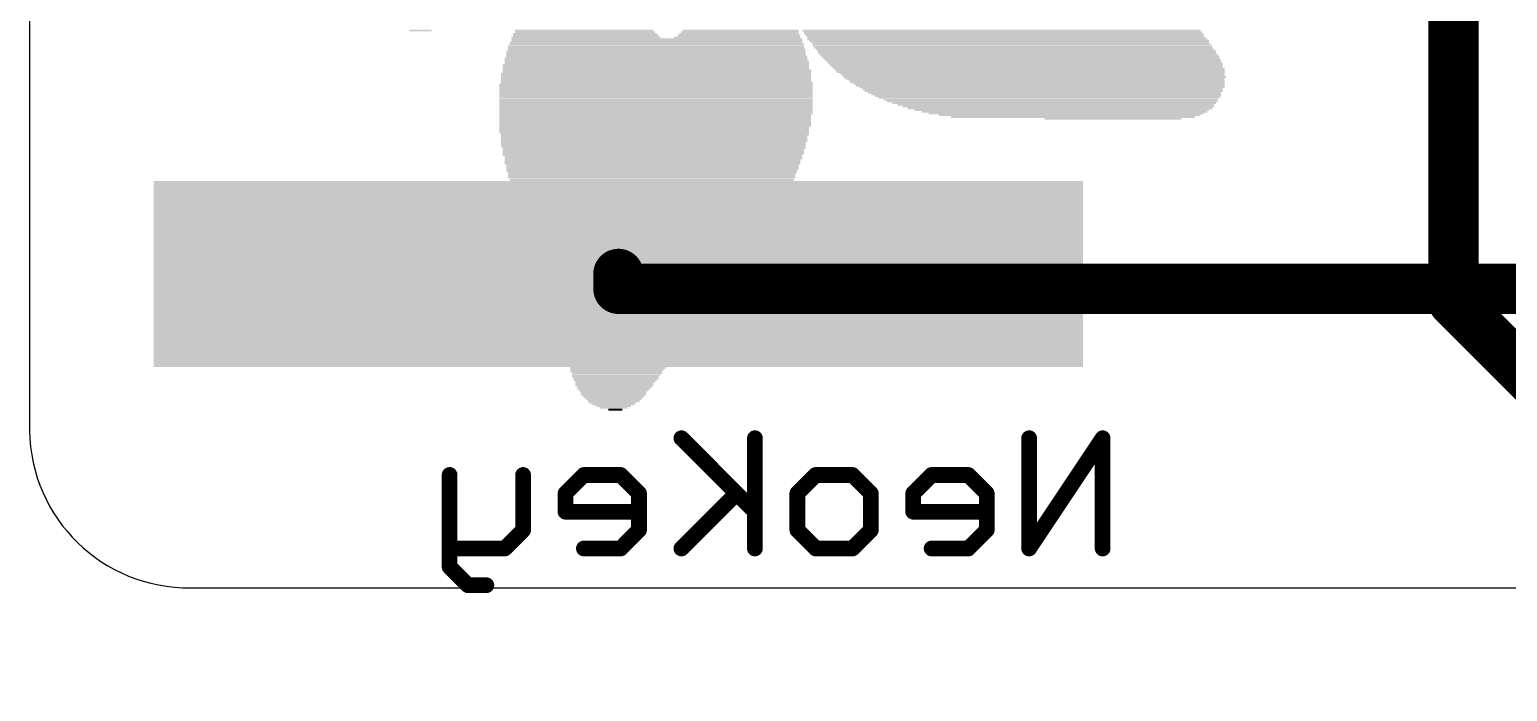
# Model space of a CAD drawing. Extents: x 0 to 31.8, y -8.4 to 8.4.
# Drawn here: x 0 to 11.93, y -6.87 to -1.53 of the extents above; entities that cross this region are included whole.
import ezdxf

# ---------------------------------------------------------------- set-up
doc = ezdxf.new("R2010")
doc.units = 0
for name, color, linetype in [('1', 12, 'CONTINUOUS'), ('16', 5, 'CONTINUOUS'), ('20', 53, 'CONTINUOUS'), ('21', 40, 'CONTINUOUS'), ('22', 6, 'CONTINUOUS')]:
    doc.layers.add(name, color=color, linetype=linetype)

# ---------------------------------------------------------------- blocks, each defined once
blk = doc.blocks.new('RECT')
blk.add_solid([(-0.5, -0.5), (0.5, -0.5), (-0.5, 0.5), (0.5, 0.5)])

msp = doc.modelspace()

# ---------------------------------------------------------------- linework, layer by layer
at = {"layer": '1', "const_width": 0.4064}
for points in [[(11.4935, 3.3655), (11.4935, -3.7252)], [(14.4333, -6.665), (11.4935, -3.7252)]]:
    msp.add_lwpolyline(points, dxfattribs=at)
at = {"layer": '1', "const_width": 0.2032}
for points in [[(11.5653, -3.6534, 1), (11.4217, -3.7971)], [(11.3919, -3.7252, 1), (11.5951, -3.7252)]]:
    msp.add_lwpolyline(points, format="xyb", dxfattribs=at)
at = {"layer": '16', "const_width": 0.4064}
for points in [[(4.753, -3.5), (4.753, -3.6195)], [(4.753, -3.6195), (13.2715, -3.6195)]]:
    msp.add_lwpolyline(points, dxfattribs=at)
at = {"layer": '16', "const_width": 0.2032}
for points in [[(4.8546, -3.5, 1), (4.6514, -3.5)], [(4.753, -3.5179, 1), (4.753, -3.7211)], [(4.6514, -3.6195, 1), (4.8546, -3.6195)]]:
    msp.add_lwpolyline(points, format="xyb", dxfattribs=at)
at = {"layer": '20'}
for p, q in [((0, 4.7625), (0, -4.7625)), ((1.3, -6.0325), (12.7, -6.0325))]:
    msp.add_line(p, q, dxfattribs=at)
msp.add_arc((1.285, -4.7475), 1.2851, 180.6688, 270.6688, dxfattribs=at)
at = {"layer": '22', "const_width": 0.127}
for points in [[(5.8546, -5.4184), (5.2614, -4.8252)], [(5.8546, -4.8252), (5.8546, -5.715)], [(8.6611, -4.8252), (8.0679, -5.715)], [(8.0679, -5.715), (8.0679, -4.8252)], [(8.6611, -5.715), (8.6611, -4.8252)], [(3.3904, -5.1218), (3.3904, -5.8633)], [(3.9835, -5.1218), (3.9835, -5.5667)], [(4.4742, -5.1218), (4.3259, -5.2701)], [(4.7708, -5.1218), (4.4742, -5.1218)], [(4.919, -5.2701), (4.7708, -5.1218)], [(6.1969, -5.2701), (6.3452, -5.1218)], [(6.3452, -5.1218), (6.6418, -5.1218)], [(6.6418, -5.1218), (6.7901, -5.2701)], [(7.2807, -5.1218), (7.1324, -5.2701)], [(7.5773, -5.1218), (7.2807, -5.1218)], [(7.7256, -5.2701), (7.5773, -5.1218)], [(4.3259, -5.2701), (4.3259, -5.4184)], [(4.919, -5.5667), (4.919, -5.2701)], [(5.7063, -5.2701), (5.2614, -5.715)], [(6.1969, -5.5667), (6.1969, -5.2701)], [(6.7901, -5.2701), (6.7901, -5.5667)], [(7.1324, -5.2701), (7.1324, -5.4184)], [(7.7256, -5.5667), (7.7256, -5.2701)], [(4.3259, -5.4184), (4.919, -5.4184)], [(7.1324, -5.4184), (7.7256, -5.4184)], [(3.9835, -5.5667), (3.8352, -5.715)], [(4.7708, -5.715), (4.919, -5.5667)], [(6.3452, -5.715), (6.1969, -5.5667)], [(6.7901, -5.5667), (6.6418, -5.715)], [(7.5773, -5.715), (7.7256, -5.5667)], [(3.8352, -5.715), (3.3904, -5.715)], [(4.4742, -5.715), (4.7708, -5.715)], [(6.6418, -5.715), (6.3452, -5.715)], [(7.2807, -5.715), (7.5773, -5.715)], [(3.3904, -5.8633), (3.5386, -6.0116)], [(3.5386, -6.0116), (3.6869, -6.0116)]]:
    msp.add_lwpolyline(points, dxfattribs=at)
at = {"layer": '22', "const_width": 0.0635}
for points in [[(5.2838, -4.8028, 1), (5.2389, -4.8477)], [(5.8863, -4.8252, 1), (5.8228, -4.8252)], [(8.0997, -4.8252, 1), (8.0362, -4.8252)], [(8.6929, -4.8252, 1), (8.6294, -4.8252)], [(8.6875, -4.8429, 1), (8.6347, -4.8076)], [(3.4221, -5.1218, 1), (3.3586, -5.1218)], [(4.0153, -5.1218, 1), (3.9518, -5.1218)], [(4.4742, -5.0901, 1), (4.4742, -5.1536)], [(4.4966, -5.1443, 1), (4.4517, -5.0994)], [(4.7932, -5.0994, 1), (4.7483, -5.1443)], [(4.7708, -5.1536, 1), (4.7708, -5.0901)], [(6.3452, -5.0901, 1), (6.3452, -5.1536)], [(6.3677, -5.1443, 1), (6.3227, -5.0994)], [(6.6642, -5.0994, 1), (6.6193, -5.1443)], [(6.6418, -5.1536, 1), (6.6418, -5.0901)], [(7.2807, -5.0901, 1), (7.2807, -5.1536)], [(7.3032, -5.1443, 1), (7.2583, -5.0994)], [(7.5998, -5.0994, 1), (7.5549, -5.1443)], [(7.5773, -5.1536, 1), (7.5773, -5.0901)], [(4.3576, -5.2701, 1), (4.2941, -5.2701)], [(4.3034, -5.2477, 1), (4.3483, -5.2926)], [(4.9508, -5.2701, 1), (4.8873, -5.2701)], [(4.8966, -5.2926, 1), (4.9415, -5.2477)], [(5.7287, -5.2926, 1), (5.6838, -5.2477)], [(6.2287, -5.2701, 1), (6.1652, -5.2701)], [(6.1745, -5.2477, 1), (6.2194, -5.2926)], [(6.8218, -5.2701, 1), (6.7583, -5.2701)], [(6.7676, -5.2926, 1), (6.8125, -5.2477)], [(7.1642, -5.2701, 1), (7.1007, -5.2701)], [(7.11, -5.2477, 1), (7.1549, -5.2926)], [(7.7573, -5.2701, 1), (7.6938, -5.2701)], [(7.7031, -5.2926, 1), (7.748, -5.2477)], [(4.3259, -5.3867, 1), (4.3259, -5.4502)], [(4.919, -5.4502, 1), (4.919, -5.3867)], [(5.8321, -5.4409, 1), (5.877, -5.396)], [(7.1324, -5.3867, 1), (7.1324, -5.4502)], [(7.7256, -5.4502, 1), (7.7256, -5.3867)], [(4.2941, -5.4184, 1), (4.3576, -5.4184)], [(7.1007, -5.4184, 1), (7.1642, -5.4184)], [(3.9518, -5.5667, 1), (4.0153, -5.5667)], [(4.006, -5.5892, 1), (3.9611, -5.5443)], [(4.8873, -5.5667, 1), (4.9508, -5.5667)], [(4.9415, -5.5892, 1), (4.8966, -5.5443)], [(6.1652, -5.5667, 1), (6.2287, -5.5667)], [(6.2194, -5.5443, 1), (6.1745, -5.5892)], [(6.7583, -5.5667, 1), (6.8218, -5.5667)], [(6.8125, -5.5892, 1), (6.7676, -5.5443)], [(7.6938, -5.5667, 1), (7.7573, -5.5667)], [(7.748, -5.5892, 1), (7.7031, -5.5443)], [(3.3904, -5.6833, 1), (3.3904, -5.7467)], [(3.8128, -5.6925, 1), (3.8577, -5.7375)], [(3.8352, -5.7467, 1), (3.8352, -5.6833)], [(4.4742, -5.6833, 1), (4.4742, -5.7467)], [(4.7483, -5.6925, 1), (4.7932, -5.7375)], [(4.7708, -5.7467, 1), (4.7708, -5.6833)], [(5.2389, -5.6925, 1), (5.2838, -5.7375)], [(5.8228, -5.715, 1), (5.8863, -5.715)], [(6.3452, -5.6833, 1), (6.3452, -5.7467)], [(6.3227, -5.7375, 1), (6.3677, -5.6925)], [(6.6193, -5.6925, 1), (6.6642, -5.7375)], [(6.6418, -5.7467, 1), (6.6418, -5.6833)], [(7.2807, -5.6833, 1), (7.2807, -5.7467)], [(7.5549, -5.6925, 1), (7.5998, -5.7375)], [(7.5773, -5.7467, 1), (7.5773, -5.6833)], [(8.0415, -5.6974, 1), (8.0944, -5.7326)], [(8.0362, -5.715, 1), (8.0997, -5.715)], [(8.6294, -5.715, 1), (8.6929, -5.715)], [(3.3586, -5.8633, 1), (3.4221, -5.8633)], [(3.4128, -5.8408, 1), (3.3679, -5.8857)], [(3.5386, -5.9798, 1), (3.5386, -6.0433)], [(3.5162, -6.034, 1), (3.5611, -5.9891)], [(3.6869, -6.0433, 1), (3.6869, -5.9798)]]:
    msp.add_lwpolyline(points, format="xyb", dxfattribs=at)

# ---------------------------------------------------------------- block references
at = {"layer": '16', "xscale": 7.5, "yscale": 1.5}
msp.add_blockref('RECT', (4.753, -3.5), dxfattribs=at)
at = {"layer": '21', "rotation": 180}
for p, xscale, yscale in [((3.156, -1.5354), 0.1817, 0.014), ((4.4761, -1.5354), 1.1176, 0.014), ((4.4831, -1.5494), 1.1316, 0.014), ((5.7334, -1.5494), 0.95, 0.014), ((5.7404, -1.5354), 0.936, 0.014), ((7.8429, -1.5354), 3.2131, 0.014), ((7.8569, -1.5494), 3.2131, 0.014), ((5.0559, -1.6612), 2.3889, 0.0139), ((5.0559, -1.6751), 2.3889, 0.014), ((5.0629, -1.6472), 2.3749, 0.014), ((5.0559, -1.6332), 2.3609, 0.014), ((4.4901, -1.5913), 1.2014, 0.014), ((5.0629, -1.6053), 2.3469, 0.014), ((5.0629, -1.6193), 2.3469, 0.0139), ((4.4831, -1.5634), 1.1596, 0.014), ((4.4901, -1.5774), 1.1735, 0.0139), ((5.7125, -1.5913), 1.0198, 0.014), ((5.7265, -1.5774), 0.9919, 0.0139), ((5.7265, -1.5634), 0.9639, 0.014), ((7.8639, -1.5634), 3.2271, 0.014), ((7.8709, -1.5774), 3.2131, 0.0139), ((7.8848, -1.5913), 3.2131, 0.014), ((7.8918, -1.6053), 3.2271, 0.014), ((7.9058, -1.6193), 3.2271, 0.0139), ((7.9127, -1.6332), 3.2131, 0.014), ((7.9268, -1.6472), 3.2131, 0.014), ((7.9337, -1.6612), 3.227, 0.0139), ((7.9407, -1.6751), 3.2131, 0.014), ((5.0629, -1.7869), 2.4587, 0.014), ((5.0559, -1.759), 2.4447, 0.0139), ((5.0559, -1.7729), 2.4447, 0.014), ((5.0559, -1.7031), 2.4168, 0.014), ((5.0559, -1.7171), 2.4168, 0.0139), ((5.0559, -1.731), 2.4168, 0.014), ((5.0629, -1.745), 2.4307, 0.014), ((5.0629, -1.6891), 2.4029, 0.014), ((7.9546, -1.6891), 3.2131, 0.014), ((7.9687, -1.7031), 3.2131, 0.014), ((7.9687, -1.7171), 3.2131, 0.0139), ((7.9826, -1.731), 3.2131, 0.014), ((7.9966, -1.745), 3.2131, 0.014), ((8.0036, -1.759), 3.1991, 0.0139), ((8.0175, -1.7729), 3.1992, 0.014), ((8.0245, -1.7869), 3.1852, 0.014), ((5.0559, -1.8847), 2.5006, 0.014), ((5.0559, -1.8987), 2.5006, 0.0139), ((5.0559, -1.9126), 2.5006, 0.014), ((5.0559, -1.8148), 2.4727, 0.014), ((5.0559, -1.8288), 2.4727, 0.014), ((5.0559, -1.8428), 2.4727, 0.014), ((5.0629, -1.8568), 2.4867, 0.0139), ((5.0629, -1.8707), 2.4867, 0.014), ((5.0629, -1.8009), 2.4587, 0.0139), ((8.0385, -1.8009), 3.1851, 0.0139), ((8.0455, -1.8148), 3.1711, 0.014), ((8.0524, -1.8288), 3.1572, 0.014), ((8.0664, -1.8428), 3.1572, 0.014), ((8.0734, -1.8568), 3.1432, 0.0139), ((8.0804, -1.8707), 3.1293, 0.014), ((8.0944, -1.8847), 3.1013, 0.014), ((8.1013, -1.8987), 3.0874, 0.0139), ((8.1153, -1.9126), 3.0874, 0.014), ((5.0559, -1.9685), 2.5286, 0.014), ((5.0559, -1.9825), 2.5286, 0.014), ((5.0559, -1.9965), 2.5286, 0.0139), ((5.0559, -2.0104), 2.5286, 0.014), ((5.0559, -2.0244), 2.5286, 0.014), ((5.0559, -1.9266), 2.5006, 0.014), ((5.0559, -1.9405), 2.5006, 0.0139), ((5.0629, -1.9545), 2.5146, 0.014), ((8.1153, -1.9266), 3.0594, 0.014), ((8.1293, -1.9405), 3.0315, 0.0139), ((8.1363, -1.9545), 3.0175, 0.014), ((8.1502, -1.9685), 2.9896, 0.014), ((8.1572, -1.9825), 2.9756, 0.014), ((8.1712, -1.9965), 2.9477, 0.0139), ((8.1782, -2.0104), 2.9057, 0.014), ((8.1852, -2.0244), 2.8917, 0.014), ((5.0559, -2.0383), 2.5286, 0.0139), ((5.0559, -2.0523), 2.5286, 0.014), ((5.0559, -2.0663), 2.5286, 0.014), ((5.0559, -2.0802), 2.5286, 0.0139), ((5.0559, -2.0942), 2.5286, 0.014), ((5.0559, -2.1082), 2.5286, 0.014), ((5.0559, -2.1222), 2.5286, 0.014), ((5.0559, -2.1362), 2.5286, 0.0139), ((5.0559, -2.1501), 2.5286, 0.014), ((8.1921, -2.0383), 2.8499, 0.0139), ((8.2061, -2.0523), 2.822, 0.014), ((8.2201, -2.0663), 2.794, 0.014), ((8.2271, -2.0802), 2.7521, 0.0139), ((8.241, -2.0942), 2.6962, 0.014), ((8.255, -2.1082), 2.6682, 0.014), ((8.269, -2.1222), 2.6124, 0.014), ((8.2829, -2.1362), 2.5565, 0.0139), ((8.3039, -2.1501), 2.5146, 0.014), ((5.0559, -2.1641), 2.5286, 0.014), ((5.0559, -2.1781), 2.5286, 0.0139), ((5.0559, -2.192), 2.5286, 0.014), ((5.0559, -2.206), 2.5286, 0.014), ((5.0489, -2.22), 2.5146, 0.0139), ((5.0489, -2.2339), 2.5146, 0.014), ((5.0489, -2.2479), 2.5146, 0.014), ((5.0489, -2.2619), 2.5146, 0.014), ((8.3178, -2.1641), 2.4587, 0.014), ((8.3319, -2.1781), 2.3749, 0.0139), ((8.3528, -2.192), 2.305, 0.014), ((8.3667, -2.206), 2.2213, 0.014), ((8.3947, -2.22), 2.1094, 0.0139), ((8.4227, -2.2339), 1.9697, 0.014), ((8.7439, -2.2479), 1.1037, 0.014), ((5.0489, -2.2759), 2.5146, 0.0139), ((5.0489, -2.2898), 2.5146, 0.014), ((5.0489, -2.3038), 2.5146, 0.014), ((5.0419, -2.3178), 2.5006, 0.0139), ((5.0419, -2.3317), 2.5006, 0.014), ((5.0419, -2.3457), 2.5006, 0.014), ((5.0419, -2.3597), 2.5006, 0.0139), ((5.0489, -2.3736), 2.4866, 0.014), ((5.0419, -2.3876), 2.4726, 0.014), ((5.0419, -2.4016), 2.4726, 0.014), ((5.0419, -2.4156), 2.4726, 0.0139), ((5.0419, -2.4295), 2.4726, 0.014), ((5.035, -2.4435), 2.4587, 0.014), ((5.035, -2.4575), 2.4587, 0.0139), ((5.035, -2.4714), 2.4587, 0.014), ((5.0419, -2.4854), 2.4448, 0.014), ((5.0349, -2.4994), 2.4308, 0.0139), ((5.0349, -2.5133), 2.4308, 0.014), ((5.0349, -2.5273), 2.4308, 0.014), ((5.0279, -2.5413), 2.4168, 0.014), ((5.0349, -2.5553), 2.4028, 0.0139), ((5.0349, -2.5692), 2.4028, 0.014), ((5.028, -2.5832), 2.3889, 0.014), ((5.028, -2.5972), 2.3889, 0.0139), ((5.028, -2.6111), 2.3889, 0.014), ((5.028, -2.6251), 2.3609, 0.014), ((5.028, -2.6391), 2.3609, 0.0139), ((5.028, -2.653), 2.3609, 0.014), ((5.021, -2.667), 2.3469, 0.014), ((5.0279, -2.681), 2.333, 0.014), ((5.021, -2.6949), 2.3191, 0.0139), ((5.021, -2.7089), 2.3191, 0.014), ((5.021, -2.7229), 2.3191, 0.014), ((5.021, -2.7369), 2.2911, 0.0139), ((5.021, -2.7508), 2.2911, 0.014), ((5.014, -2.7648), 2.2771, 0.014), ((5.021, -2.7788), 2.2631, 0.0139), ((5.014, -2.7927), 2.2491, 0.014), ((5.014, -2.8067), 2.2491, 0.014), ((5.007, -2.8486), 2.2073, 0.014), ((5.014, -2.8207), 2.2213, 0.014), ((5.014, -2.8347), 2.2213, 0.0139), ((5.014, -2.8626), 2.1933, 0.014), ((5.007, -2.8765), 2.1793, 0.0139), ((5.007, -2.8905), 2.1793, 0.014), ((5.007, -2.9045), 2.1514, 0.014), ((5.007, -2.9184), 2.1514, 0.0139), ((5, -2.9324), 2.1374, 0.014), ((5, -2.9464), 2.1374, 0.014), ((5, -2.9604), 2.1094, 0.014), ((4.9931, -2.9744), 2.0955, 0.0139), ((4.9931, -2.9883), 2.0955, 0.014), ((4.993, -3.0023), 2.0676, 0.014), ((4.993, -3.0163), 2.0676, 0.0139), ((4.986, -3.0302), 2.0536, 0.014), ((4.986, -3.0442), 2.0256, 0.014), ((4.986, -3.0582), 2.0256, 0.0139), ((4.979, -3.0721), 2.0117, 0.014), ((4.979, -3.0861), 1.9837, 0.014), ((4.979, -3.1001), 1.9837, 0.014), ((4.9721, -3.1141), 1.9697, 0.0139), ((4.9721, -3.128), 1.9419, 0.014), ((4.9651, -3.142), 1.9279, 0.014), ((4.9651, -3.156), 1.9279, 0.0139), ((4.9651, -3.1699), 1.8999, 0.014), ((4.9581, -3.1839), 1.886, 0.014), ((4.9511, -3.1979), 1.872, 0.0139), ((4.9581, -3.2118), 1.858, 0.014), ((4.9511, -3.2258), 1.844, 0.014), ((4.9441, -3.2398), 1.83, 0.014), ((4.9441, -3.2677), 1.8022, 0.014), ((4.9371, -3.2817), 1.7882, 0.014), ((4.9511, -3.2538), 1.8161, 0.0139), ((4.9371, -3.2957), 1.7602, 0.0139), ((4.9371, -3.3096), 1.7602, 0.014), ((4.9232, -3.3376), 1.7323, 0.0139), ((4.9302, -3.3236), 1.7463, 0.014), ((4.9232, -3.3655), 1.7043, 0.014), ((4.9162, -3.3795), 1.6904, 0.014), ((4.9302, -3.3515), 1.7183, 0.014), ((4.9162, -3.3935), 1.6624, 0.0139), ((4.9162, -3.4074), 1.6624, 0.014), ((4.9092, -3.4214), 1.6484, 0.014), ((4.9022, -3.4633), 1.6066, 0.014), ((4.9092, -3.4354), 1.6205, 0.0139), ((4.9092, -3.4493), 1.6205, 0.014), ((4.9022, -3.4773), 1.5786, 0.0139), ((4.8952, -3.4912), 1.5646, 0.014), ((4.8952, -3.5052), 1.5646, 0.014), ((4.8952, -3.5192), 1.5367, 0.014), ((4.8883, -3.5332), 1.5227, 0.0139), ((4.8883, -3.5471), 1.5227, 0.014), ((4.8882, -3.5611), 1.4948, 0.014), ((4.8813, -3.5751), 1.4809, 0.0139), ((4.8742, -3.589), 1.4669, 0.014), ((4.8742, -3.617), 1.4389, 0.0139), ((4.8673, -3.6309), 1.4249, 0.014), ((4.8813, -3.603), 1.4529, 0.014), ((4.8673, -3.6449), 1.397, 0.014), ((4.8673, -3.6589), 1.397, 0.014), ((4.8603, -3.6729), 1.383, 0.0139), ((4.8533, -3.6868), 1.369, 0.014), ((4.8603, -3.7008), 1.3551, 0.014), ((4.8533, -3.7147), 1.3412, 0.0139), ((4.8463, -3.7287), 1.3272, 0.014), ((4.8463, -3.7427), 1.2992, 0.014), ((4.8463, -3.7567), 1.2992, 0.0139), ((4.8394, -3.7706), 1.2853, 0.014), ((4.8394, -3.7846), 1.2573, 0.014), ((4.8394, -3.7986), 1.2573, 0.014), ((4.8323, -3.8126), 1.2433, 0.0139), ((4.8323, -3.8265), 1.2153, 0.014), ((4.8254, -3.8405), 1.2014, 0.014), ((4.8254, -3.8545), 1.2014, 0.0139), ((4.8254, -3.8684), 1.1735, 0.014), ((4.8184, -3.8824), 1.1595, 0.014), ((4.8184, -3.8963), 1.1595, 0.0139), ((4.8184, -3.9103), 1.1316, 0.014), ((4.8114, -3.9243), 1.1176, 0.014), ((4.8044, -3.9383), 1.1036, 0.014), ((4.8114, -3.9523), 1.0896, 0.0139), ((4.8045, -3.9662), 1.0757, 0.014), ((4.7975, -3.9802), 1.0617, 0.014), ((4.8044, -3.9942), 1.0478, 0.0139), ((4.7974, -4.0081), 1.0338, 0.014), ((4.7904, -4.0221), 1.0198, 0.014), ((4.7904, -4.0361), 0.9919, 0.0139), ((4.7904, -4.05), 0.9919, 0.014), ((4.7835, -4.064), 0.9779, 0.014), ((4.7765, -4.078), 0.9639, 0.014), ((4.7765, -4.1059), 0.936, 0.014), ((4.7695, -4.1199), 0.922, 0.014), ((4.7835, -4.0919), 0.9499, 0.0139), ((4.7694, -4.1338), 0.8941, 0.0139), ((4.7694, -4.1478), 0.8941, 0.014), ((4.7625, -4.1618), 0.8802, 0.014), ((4.7625, -4.1757), 0.8522, 0.0139), ((4.7555, -4.1897), 0.8382, 0.014), ((4.7555, -4.2037), 0.8382, 0.014), ((4.7485, -4.2317), 0.7963, 0.0139), ((4.7485, -4.2456), 0.7963, 0.014), ((4.7555, -4.2177), 0.8102, 0.014), ((4.7485, -4.2596), 0.7683, 0.014), ((4.7416, -4.2736), 0.7543, 0.0139), ((4.7346, -4.2875), 0.7404, 0.014), ((4.7275, -4.3294), 0.6985, 0.014), ((4.7416, -4.3015), 0.7265, 0.014), ((4.7346, -4.3155), 0.7125, 0.0139), ((4.7276, -4.3574), 0.6706, 0.014), ((4.7346, -4.3434), 0.6845, 0.014), ((4.7276, -4.3714), 0.6426, 0.0139), ((4.7206, -4.3853), 0.6286, 0.014), ((4.7206, -4.3993), 0.6286, 0.014), ((4.7206, -4.4133), 0.6007, 0.0139), ((4.7136, -4.4272), 0.5868, 0.014), ((4.7136, -4.4412), 0.5588, 0.014), ((4.7136, -4.4552), 0.5308, 0.0139), ((4.7136, -4.4691), 0.5308, 0.014), ((4.7136, -4.4831), 0.503, 0.014), ((4.7136, -4.4971), 0.475, 0.014), ((4.7136, -4.5111), 0.447, 0.0139), ((4.7137, -4.525), 0.4191, 0.014), ((4.7066, -4.539), 0.3772, 0.014), ((4.7136, -4.553), 0.3352, 0.0139), ((4.7136, -4.5669), 0.2794, 0.014), ((4.7136, -4.5809), 0.2236, 0.014), ((4.7276, -4.5949), 0.1118, 0.0139)]:
    msp.add_blockref('RECT', p, dxfattribs=dict(at, xscale=xscale, yscale=yscale))

doc.saveas('drawing.dxf')
